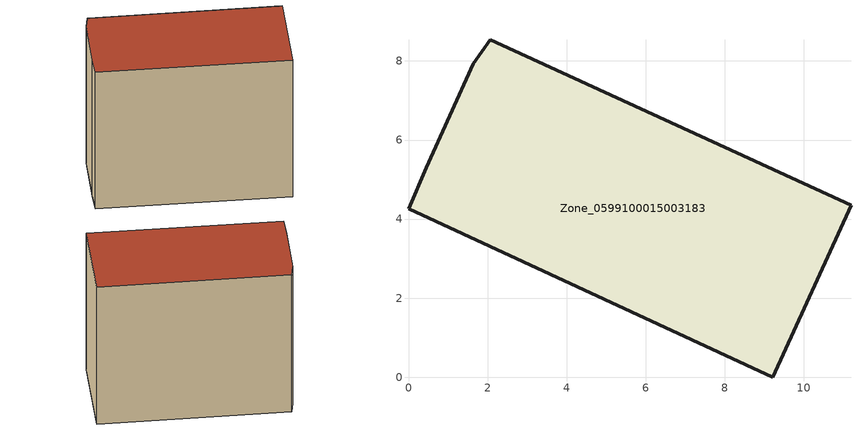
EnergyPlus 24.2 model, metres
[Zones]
Zone_0599100015003183
 floor ground (C_G): 0.44,5.3 1.64,7.93 2.07,8.54 11.2,4.35 9.21,0 0,4.26 z0.94
 wall outside (C_F): 1.64,7.93 0.44,5.3 0,4.26 9.21,0 11.2,4.35 2.07,8.54 1.64,7.93 z0.94:9.54
 roof outside (C_R): 9.21,0 11.2,4.35 2.07,8.54 1.64,7.93 0.44,5.3 0,4.26 z9.54
[BUILDING]
Pand.0599100015003183: North Axis=0; Terrain=City; Loads Convergence Tolerance Value=0.04; Temperature Convergence Tolerance Value=0.4; Solar Distribution=FullExterior; Maximum Number of Warmup Days=25; Minimum Number of Warmup Days=1
[Site:Location]
Rotterdam.The.Hague.AP_ZH_NLD Design_Conditions: Latitude=51.96; Longitude=4.45; Time Zone=1; Elevation=-4.5
[SITE:GROUNDTEMPERATURE:BUILDINGSURFACE]
18, 18, 18, 18, 18, 18, 18, 18, 18, 18, 18, 18
[MATERIAL] Thermal Absorptance=0.9; Solar Absorptance=0.7; Visible Absorptance=0.7
Name | Roughness | Thickness | Conductivity | Density | Specific Heat
G.TI.1965-1974 | MediumSmooth | 0.15 | 0.882353 | 540 | 1210
F.TI.1965-1974 | Rough | 0.3 | 0.697674 | 1920 | 840
R.TI.1965-1974 | MediumRough | 0.2 | 0.232558 | 1500 | 1000
[CONSTRUCTION]
C_G: G.TI.1965-1974
C_F: F.TI.1965-1974
C_R: R.TI.1965-1974
[ZONE]
Zone_0599100015003183: Type=1; Multiplier=1; Ceiling Height=Autocalculate; Volume=Autocalculate; Floor Area=autocalculate; Part of Total Floor Area=Yes
[ZONEINFILTRATION:DESIGNFLOWRATE]
Infil_Zone_0599100015003183: Zone or ZoneList or Space or SpaceList=Zone_0599100015003183; Schedule=AlwaysOn; Design Flow Rate Calculation Method=Flow/Area; Flow Rate per Floor Area=0.003; Constant Term Coefficient=1; Temperature Term Coefficient=0; Velocity Term Coefficient=0; Velocity Squared Term Coefficient=0
[HVACTEMPLATE:ZONE:IDEALLOADSAIRSYSTEM]
Zone_0599100015003183: Maximum Heating Supply Air Temperature=50; Minimum Cooling Supply Air Temperature=13; Maximum Heating Supply Air Humidity Ratio=0.0156; Minimum Cooling Supply Air Humidity Ratio=0.0077; Heating Limit=NoLimit; Cooling Limit=NoLimit; Dehumidification Control Type=ConstantSensibleHeatRatio; Cooling Sensible Heat Ratio=0.7; Dehumidification Setpoint=60; Humidification Control Type=None; Humidification Setpoint=30; Outdoor Air Method=None; Outdoor Air Flow Rate per Person=0.00944; Outdoor Air Flow Rate per Zone Floor Area=0; Outdoor Air Flow Rate per Zone=0; Demand Controlled Ventilation Type=None; Outdoor Air Economizer Type=NoEconomizer; Heat Recovery Type=None; Sensible Heat Recovery Effectiveness=0.7; Latent Heat Recovery Effectiveness=0.65
[ZONECONTROL:THERMOSTAT]
ThermostatControl_Zone_0599100015003183: Zone or ZoneList=Zone_0599100015003183; Control Type Schedule=DualSetpointControlType; Control 1=Thermostat_Zone_0599100015003183; Temperature Difference Between Cutout And Setpoint=0
[THERMOSTATSETPOINT:DUALSETPOINT]
Thermostat_Zone_0599100015003183: Heating Setpoint Temperature Schedule=HeatingSetpoint_Zone_0599100015003183; Cooling Setpoint Temperature Schedule=CoolingSetpoint_Zone_0599100015003183
[SCHEDULE:COMPACT]
HeatingSetpoint_Zone_0599100015003183: Through: 12/31, For: AllDays, Until: 24:00, 21
CoolingSetpoint_Zone_0599100015003183: Through: 12/31, For: AllDays, Until: 24:00, 24
DualSetpointControlType: Through: 12/31, For: AllDays, Until: 24:00, 4
AlwaysOn: Through: 12/31, For: AllDays, Until: 24:00, 1
